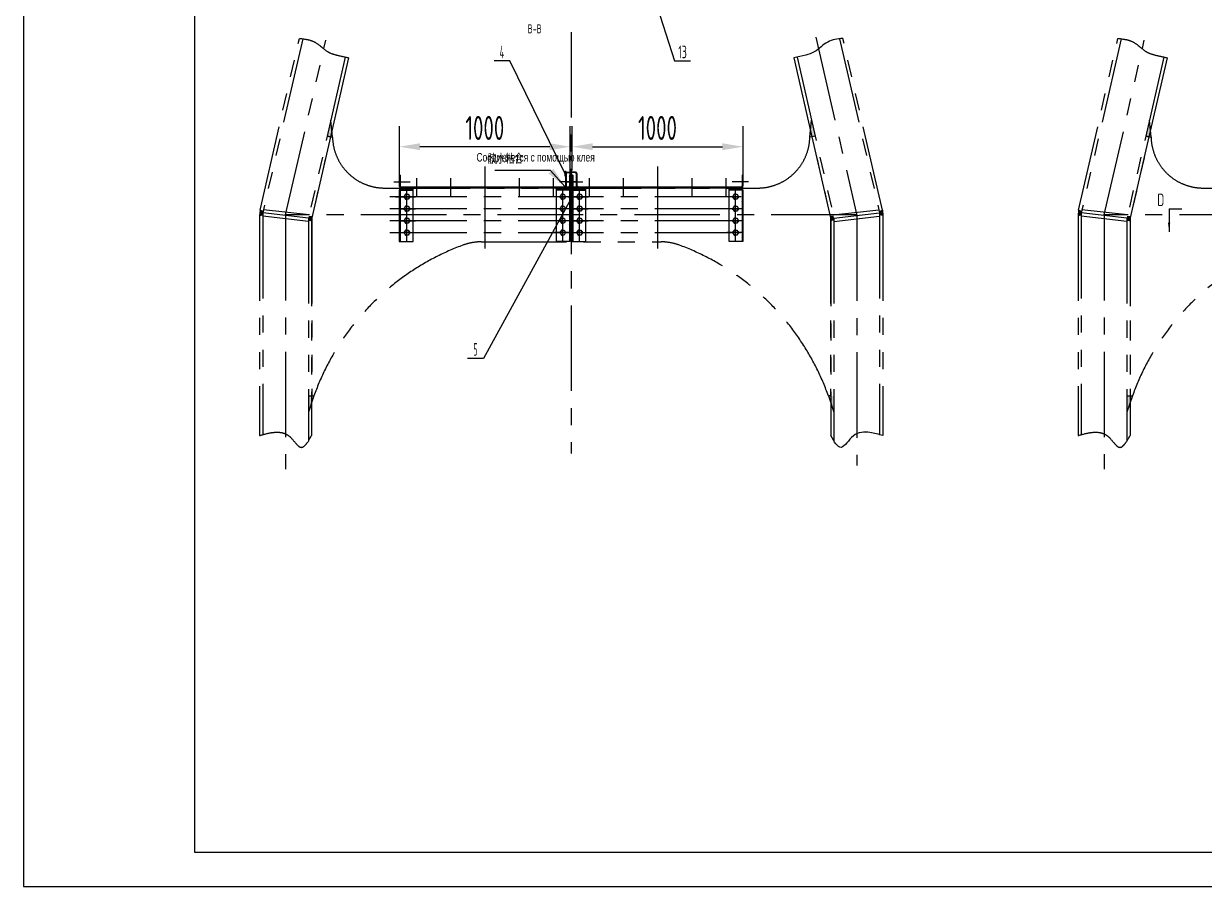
# Model space of a CAD drawing. Header units: millimetres. Extents: x 0 to 16800, y 0 to 11880.
# Drawn here: x 0 to 6906, y 0 to 5049 of the extents above; entities that cross this region are included whole.
import ezdxf
from ezdxf.enums import TextEntityAlignment as Align

# ---------------------------------------------------------------- set-up
doc = ezdxf.new("R2010")
doc.units = ezdxf.units.MM
doc.header["$LTSCALE"] = 400
for name, pattern in [('F', [0.75, 0.5, -0.25]), ('G', [2, 1.25, -0.25, 0.25, -0.25]), ('K', [2.5, 1.25, -0.25, 0.25, -0.25, 0.25, -0.25])]:
    doc.linetypes.add(name, pattern=pattern)
for name, color, linetype in [('01', 7, 'Continuous'), ('02', 1, 'Continuous'), ('04', 2, 'F'), ('05', 142, 'G'), ('07', 6, 'K'), ('08', 1, 'Continuous'), ('11', 3, 'Continuous')]:
    doc.layers.add(name, color=color, linetype=linetype)
doc.styles.get("Standard").update_dxf_attribs({"font": 'isocp', "width": 0.707, "bigfont": 'intecad.shx'})
doc.dimstyles.new('INTE', dxfattribs={"dimscale": 40, "dimtxt": 3.5, "dimasz": 3, "dimexe": 3, "dimexo": 0, "dimgap": 1, "dimtad": 1, "dimdec": 0, "dimdsep": 46, "dimtxsty": 'Standard', "dimcen": 0, "dimclrd": 1, "dimclre": 1, "dimclrt": 3, "dimaunit": 1, "dimadec": 0, "dimazin": 0, "dimtfac": 1, "dimtdec": 0, "dimtmove": 0, "dimatfit": 0, "dimfxl": 0, "dimarcsym": 0})

# ---------------------------------------------------------------- blocks, each defined once
blk = doc.blocks.new('*U1')
at = {"layer": '01'}
for p, q in [((0, 16.8), (-15, 8.1)), ((-15, 8.1), (-15, 0)), ((-15, -8.1), (-15, 0)), ((15, 8.1), (0, 16.8)), ((15, 0), (15, 8.1)), ((15, 0), (15, -8.1)), ((0, -16.8), (-15, -8.1)), ((15, -8.1), (0, -16.8))]:
    blk.add_line(p, q, dxfattribs=at)
at = {"layer": '05'}
for p, q in [((-16.9, 0), (16.3, 0)), ((0, -18.6), (0, 18.2))]:
    blk.add_line(p, q, dxfattribs=at)
blk = doc.blocks.new('esd')
at = {"layer": '01'}
for points in [[(18189.2, 10785.5, 0.414214), (18202.2, 10772.5, 0.414214), (18189.2, 10759.5)], [(19189.2, 10785.5, -0.414214), (19176.2, 10772.5, -0.414214), (19189.2, 10759.5)], [(18265.2, 10772.5), (18270.5, 10772.5), (18265.2, 10769)], [(19113.2, 10772.5), (19108, 10772.5), (19113.2, 10769)]]:
    blk.add_hatch(color=256, dxfattribs=at).paths.add_polyline_path(points)
at = {"layer": '02', "linetype": 'Continuous'}
h = blk.add_hatch(dxfattribs=at)
h.set_pattern_fill('LINE', color=1, scale=10, angle=135, style=0)
h.set_pattern_definition([(135, (11845.483, 5782.366), (-22.45064, -22.45064), [])])
h.paths.add_polyline_path([(18202.2, 10777.5, -0.414214), (18194.2, 10785.5), (18194.2, 10848.5), (18189.2, 10848.5), (18189.2, 10785.5, 0.414214), (18202.2, 10772.5), (19176.2, 10772.5, 0.414214), (19189.2, 10785.5), (19189.2, 10848.5), (19184.2, 10848.5), (19184.2, 10785.5, -0.414214), (19176.2, 10777.5)])
h = blk.add_hatch(dxfattribs=at)
h.set_pattern_fill('LINE', color=1, scale=5, angle=45, style=0)
h.set_pattern_definition([(45, (11845.483, 5782.366), (-11.22532, 11.22532), [])])
h.paths.add_polyline_path([(18194.2, 10759.5, -0.414214), (18202.2, 10767.5), (18265.2, 10767.5), (18265.2, 10772.5), (18202.2, 10772.5, 0.414214), (18189.2, 10759.5), (18189.2, 10721.5), (18194.2, 10721.5)])
h.paths.add_polyline_path([(18189.2, 10460.4), (18194.2, 10460.4), (18194.2, 10721.5), (18189.2, 10721.5)])
h = blk.add_hatch(dxfattribs=at)
h.set_pattern_fill('LINE', color=1, scale=5, angle=45, style=0)
h.set_pattern_definition([(135, (25532.994, 5782.366), (11.22532, 11.22532), [])])
h.paths.add_polyline_path([(19184.2, 10759.5, 0.414214), (19176.2, 10767.5), (19113.2, 10767.5), (19113.2, 10772.5), (19176.2, 10772.5, -0.414214), (19189.2, 10759.5), (19189.2, 10721.5), (19184.2, 10721.5)])
h.paths.add_polyline_path([(19189.2, 10460.4), (19184.2, 10460.4), (19184.2, 10721.5), (19189.2, 10721.5)])
at = {"layer": '01', "color": 7, "linetype": 'Continuous'}
for p, q in [((18194.2, 10848.5), (18189.2, 10848.5)), ((18189.2, 10848.5), (18189.2, 10785.5)), ((18194.2, 10848.5), (18194.2, 10785.5)), ((19189.2, 10848.5), (19184.2, 10848.5)), ((19184.2, 10848.5), (19184.2, 10785.5)), ((19189.2, 10848.5), (19189.2, 10785.5)), ((19176.2, 10777.5), (18202.2, 10777.5)), ((18189.2, 10759.5), (18189.2, 10460.4)), ((18194.2, 10759.5), (18194.2, 10460.4)), ((19176.2, 10772.5), (18202.2, 10772.5)), ((18202.2, 10772.5), (18265.2, 10772.5)), ((18202.2, 10767.5), (18270.2, 10767.5)), ((18265.2, 10772.5), (18265.2, 10767.5)), ((18270.2, 10460.4), (18270.2, 10767.5)), ((19108.2, 10460.4), (19108.2, 10767.5)), ((19176.2, 10767.5), (19108.2, 10767.5)), ((19113.2, 10772.5), (19113.2, 10767.5)), ((19184.2, 10759.5), (19184.2, 10460.4)), ((19189.2, 10759.5), (19189.2, 10460.4)), ((18189.2, 10460.4), (18270.2, 10460.4)), ((19189.2, 10460.4), (19108.2, 10460.4))]:
    blk.add_line(p, q, dxfattribs=at)
at = {"layer": '01'}
for p, q in [((19189.2, 10759.5), (19189.2, 10785.5)), ((18265.2, 10769), (18270.5, 10772.5)), ((19113.2, 10769), (19108, 10772.5))]:
    blk.add_line(p, q, dxfattribs=at)
at = {"layer": '01', "color": 7, "linetype": 'Continuous'}
for centre, radius, start, end in [((18202.2, 10785.5), 13, 180, 270), ((18202.2, 10785.5), 8, 180, 270), ((19176.2, 10785.5), 8, 270, 0), ((19176.2, 10785.5), 13, 270, 0), ((18202.2, 10759.5), 13, 90, 180), ((18202.2, 10759.5), 8, 90, 180), ((19176.2, 10759.5), 13, 0, 90), ((19176.2, 10759.5), 8, 0, 90)]:
    blk.add_arc(centre, radius, start, end, dxfattribs=at)
at = {"layer": '04', "color": 2, "linetype": 'F'}
for p, q in [((18194.2, 10759.5), (18270.2, 10759.5)), ((19184.2, 10759.5), (19108.2, 10759.5))]:
    blk.add_line(p, q, dxfattribs=at)
at = {"layer": '05', "color": 142, "linetype": 'G'}
for p, q in [((18689.2, 10898.7), (18689.2, 10419.6)), ((18289.2, 10829.5), (18289.2, 10727.7)), ((18489.2, 10829.5), (18489.2, 10727.7)), ((18889.2, 10829.5), (18889.2, 10727.7)), ((19089.2, 10829.5), (19089.2, 10727.7)), ((18233.2, 10460.4), (18233.2, 10767.5)), ((19145.2, 10460.4), (19145.2, 10767.5))]:
    blk.add_line(p, q, dxfattribs=at)
at = {"layer": '05'}
for p, q in [((18156.1, 10808.5), (18252.5, 10808.5)), ((19222.3, 10808.5), (19126, 10808.5)), ((18167.2, 10721.5), (18283.7, 10721.5)), ((19179, 10721.5), (19094.8, 10721.5)), ((18198, 10651.5), (18284.1, 10651.5)), ((19180.5, 10651.5), (19094.3, 10651.5)), ((18198, 10581.5), (18284.1, 10581.5)), ((19180.5, 10581.5), (19094.3, 10581.5)), ((18198, 10511.5), (18284.1, 10511.5)), ((19180.5, 10511.5), (19094.3, 10511.5))]:
    blk.add_line(p, q, dxfattribs=at)
at = {"layer": '01', "rotation": 90}
for p in [(18233.2, 10721.5), (18233.2, 10651.5), (18233.2, 10581.5), (18233.2, 10511.5)]:
    blk.add_blockref('*U1', p, dxfattribs=at)
at = {"layer": '01', "xscale": -1, "rotation": 270}
for p in [(19145.2, 10721.5), (19145.2, 10651.5), (19145.2, 10581.5), (19145.2, 10511.5)]:
    blk.add_blockref('*U1', p, dxfattribs=at)
blk = doc.blocks.new('rwerwe')
at = {"layer": '07', "linetype": 'K'}
for points in [[(44287.8, 3813.1), (44295.5, 3795.4), (44303.9, 3797.3), (44314.3, 3797.3), (44317.9, 3816.3)], [(44343.3, 3530.3), (44334.1, 3530.3), (44324.5, 3528.1), (44322.3, 3508.1), (44333.2, 3510.6), (44350.1, 3510.6)], [(43774.8, 588.7), (43761.4, 587.3), (43774.5, 584.3, -0.006623)], [(44350.1, 475.6), (44333.2, 475.6), (44322.3, 478.1), (44324.5, 458.1), (44334.1, 455.9), (44343.3, 455.9)], [(44317.9, 169.9), (44314.3, 188.9), (44303.9, 188.9), (44295.5, 190.8), (44287.8, 173.1)]]:
    blk.add_hatch(color=6, dxfattribs=at).paths.add_polyline_path(points)
h = blk.add_hatch(color=6, dxfattribs=at)
h.paths.add_polyline_path([(45374.2, 3497.6), (45374.2, 3511.3), (45414, 3511.3)])
h.paths.add_polyline_path([(45414, 3511.3), (45374.2, 3511.3), (45374.2, 3530.3), (45469.2, 3530.3)])
h = blk.add_hatch(color=6, dxfattribs=at)
h.paths.add_polyline_path([(43858.2, 3401.6), (43854, 3420.1), (43761.4, 3398.9), (43820.6, 3393)])
h.paths.add_polyline_path([(43858.2, 3401.6), (43820.6, 3393), (43861.1, 3388.9)])
h = blk.add_hatch(color=6, dxfattribs=at)
h.paths.add_polyline_path([(43858.2, 584.6), (43820.6, 593.2), (43774.8, 588.7, 0.006623), (43774.5, 584.3), (43854, 566.1)])
h.paths.add_polyline_path([(43861.1, 597.3), (43820.6, 593.2), (43858.2, 584.6)])
h = blk.add_hatch(color=6, dxfattribs=at)
h.paths.add_polyline_path([(45374.2, 488.6), (45374.2, 474.9), (45414, 474.9)])
h.paths.add_polyline_path([(45414, 474.9), (45374.2, 474.9), (45374.2, 455.9), (45469.2, 455.9)])
at = {"layer": '02'}
for points in [[(45607, 3816.3), (45588.7, 3740.4), (45608.5, 3643.9), (45675.4, 3572.2), (45607, 3511.3)], [(43282.3, 3582.4), (43303.8, 3493.6), (43361.6, 3414.9), (43380, 3365), (43395.9, 3295.5)]]:
    blk.add_spline(points, degree=3, dxfattribs=at)
at = {"layer": '05'}
for p, q in [((43274.4, 3424.1), (44319, 3663.8)), ((44315.7, 3663), (44315.7, 322.4)), ((44319, 3663.8), (45781.4, 3663.8)), ((44315.7, 322.4), (45803, 322.4))]:
    blk.add_line(p, q, dxfattribs=at)
at = {"layer": '05', "color": 142, "linetype": 'G'}
blk.add_line((43245.3, 1993.1), (45711.6, 1993.1), dxfattribs=at)
at = {"layer": '07', "color": 6, "linetype": 'K'}
for p, q in [((44287.8, 3813.1), (43282.3, 3582.4)), ((44287.8, 3813.1), (44317.9, 3816.3)), ((44295.5, 3795.4), (44287.8, 3813.1)), ((44317.9, 3816.3), (44314.3, 3797.3)), ((44317.9, 3816.3), (45607, 3816.3)), ((43284.6, 3563.4), (44303.9, 3797.3)), ((44315.5, 3526), (44285.2, 3793)), ((44303.9, 3797.3), (45601.4, 3797.3)), ((44334.1, 3530.3), (44303.9, 3797.3)), ((44353.2, 3530.3), (44323, 3797.3)), ((43392, 3314.1), (44334.1, 3530.3)), ((44324.5, 3528.1), (44322.3, 3508.1)), ((44334.1, 3530.3), (45638.6, 3530.3)), ((44343.3, 3530.3), (44350.1, 3510.6)), ((45374.2, 3497.6), (45469.2, 3530.3)), ((43395.9, 3295.5), (44322.3, 3508.1)), ((43858.2, 3401.6), (44333.2, 3510.6)), ((44333.2, 3510.6), (45374.2, 3510.6)), ((44349.9, 3511.3), (45607, 3511.3)), ((45374.2, 3510.6), (45374.2, 3497.6)), ((43861.1, 3388.9), (43761.4, 3398.9)), ((43854, 3420.1), (43861.1, 3388.9)), ((44158.2, 902.2), (44158.2, 3084)), ((44473.2, 1466.1), (44473.2, 2520.1)), ((43395.9, 690.7), (44322.3, 478.1)), ((43392, 672.1), (44334.1, 455.9)), ((44315.7, 323.2), (43293.4, 557.8)), ((43861.1, 597.3), (43761.4, 587.3)), ((43861.1, 597.3), (43854, 566.1)), ((43854, 566.1), (43861.1, 597.3)), ((43858.2, 584.6), (44333.2, 475.6)), ((45374.2, 488.6), (45469.2, 455.9)), ((45374.2, 455.9), (45374.2, 488.6)), ((43284.6, 422.8), (44303.9, 188.9)), ((44315.5, 460.2), (44285.2, 193.2)), ((44334.1, 455.9), (44303.9, 188.9)), ((44324.5, 458.1), (44322.3, 478.1)), ((44353.2, 455.9), (44323, 188.9)), ((44333.2, 475.6), (45374.2, 475.6)), ((44334.1, 455.9), (45638.6, 455.9)), ((44343.3, 455.9), (44350.1, 475.6)), ((44349.9, 474.9), (45607, 474.9)), ((44287.8, 173.1), (43282.3, 403.8)), ((44295.5, 190.8), (44287.8, 173.1)), ((44287.8, 173.1), (44317.9, 169.9)), ((44303.9, 188.9), (45601.4, 188.9)), ((44317.9, 169.9), (44314.3, 188.9)), ((44317.9, 169.9), (45607, 169.9))]:
    blk.add_line(p, q, dxfattribs=at)
for centre, radius, start, end in [((45867.7, 2116.1), 1467, 109.65779, 159.65375), ((43853.2, 3084), 305, 0, 88.51435), ((44778.2, 2520.1), 305, 159.65375, 180), ((44778.2, 1466.1), 305, 180, 200.34625), ((45867.7, 1870.1), 1467, 200.34625, 250.34221), ((43853.2, 902.2), 305, 271.48565, 0)]:
    blk.add_arc(centre, radius, start, end, dxfattribs=at)
for points in [[(43282.3, 403.8), (43303.8, 492.6), (43361.6, 571.3), (43380, 621.2), (43395.9, 690.7)], [(45607, 169.9), (45588.7, 245.8), (45608.5, 342.3), (45675.4, 414), (45607, 474.9)]]:
    blk.add_spline(points, degree=3, dxfattribs=at)
blk = doc.blocks.new('*D56')
at = {"layer": '08', "color": 1, "lineweight": -2}
for p, q in [((3207.6, 4189.9), (3207.6, 4448)), ((4207.6, 4162.2), (4207.6, 4448)), ((3327.6, 4328), (4087.6, 4328))]:
    blk.add_line(p, q, dxfattribs=at)
at = {"layer": '08', "color": 1}
for points in [[(3327.6, 4348), (3327.6, 4308), (3207.6, 4328)], [(4087.6, 4348), (4087.6, 4308), (4207.6, 4328)]]:
    blk.add_solid(points, dxfattribs=at)
at = {"layer": 'Defpoints', "color": 0}
for p in [(4207.6, 4328), (3207.6, 4189.9), (4207.6, 4162.2)]:
    blk.add_point(p, dxfattribs=at)
at = {"layer": '08', "color": 3, "insert": (3707.6, 4438), "char_height": 140, "attachment_point": 5}
blk.add_mtext('1000', dxfattribs=at)
blk = doc.blocks.new('*D57')
at = {"layer": '08', "color": 1, "lineweight": -2}
for p, q in [((2197.6, 4162.2), (2197.6, 4448)), ((3197.6, 4162.2), (3197.6, 4448)), ((3077.6, 4328), (2317.6, 4328))]:
    blk.add_line(p, q, dxfattribs=at)
at = {"layer": '08', "color": 1}
for points in [[(2317.6, 4348), (2317.6, 4308), (2197.6, 4328)], [(3077.6, 4348), (3077.6, 4308), (3197.6, 4328)]]:
    blk.add_solid(points, dxfattribs=at)
at = {"layer": 'Defpoints', "color": 0}
for p in [(2197.6, 4328), (2197.6, 4162.2), (3197.6, 4162.2)]:
    blk.add_point(p, dxfattribs=at)
at = {"layer": '08', "color": 3, "insert": (2697.6, 4438), "char_height": 140, "attachment_point": 5}
blk.add_mtext('1000', dxfattribs=at)
blk = doc.blocks.new('*U72')
at = {"layer": '01'}
for points in [[(25, 292), (25, 5)], [(25, 5), (415, 5)]]:
    blk.add_lwpolyline(points, dxfattribs=at)
at = {"layer": '02'}
for points in [[(0, 297), (0, 0)], [(0, 0), (420, 0)]]:
    blk.add_lwpolyline(points, dxfattribs=at)

msp = doc.modelspace()

# ---------------------------------------------------------------- hatches: boundary and pattern name
at = {"layer": '02', "linetype": 'Continuous'}
h = msp.add_hatch(dxfattribs=at)
h.set_pattern_fill('LINE', color=1, scale=3, angle=135, style=0)
h.set_pattern_definition([(135, (-19392.979, -6678.228), (-6.735192, -6.735192), [])])
h.paths.add_polyline_path([(3202.6, 4177.2), (3227.6, 4177.2, -0.414214), (3232.6, 4172.2), (3232.6, 4127.2), (3235.6, 4127.2), (3235.6, 4172.2, 0.414214), (3227.6, 4180.2), (3202.6, 4180.2), (3177.6, 4180.2, 0.414214), (3169.6, 4172.2), (3169.6, 4127.2), (3172.6, 4127.2), (3172.6, 4172.2, -0.414214), (3177.6, 4177.2)])
h = msp.add_hatch(dxfattribs=at)
h.set_pattern_fill('ANGLE', color=1, scale=0.5, style=0)
h.set_pattern_definition([(0, (401.0436, 2054.379), (0, 3.4925), [2.54, -0.9525]), (90, (401.0436, 2054.379), (-3.4925, 2e-16), [2.54, -0.9525])])
h.paths.add_polyline_path([(3202.6, 4162.2), (3197.6, 4162.2), (3197.6, 4122.2), (3202.6, 4122.2)])
h.paths.add_polyline_path([(3207.6, 4162.2), (3202.6, 4162.2), (3202.6, 4122.2), (3207.6, 4122.2)])
h.paths.add_polyline_path([(3207.6, 4122.2), (3202.6, 4122.2), (3202.6, 4086.2), (3220.6, 4086.2, -0.414214), (3207.6, 4099.2)])
h.paths.add_polyline_path([(3202.6, 4122.2), (3197.6, 4122.2), (3197.6, 4099.2), (3197.6, 4086.2), (3202.6, 4086.2)])
h.paths.add_polyline_path([(3207.6, 4073.2, -0.414214), (3220.6, 4086.2), (3202.6, 4086.2), (3202.6, 4035.2), (3207.6, 4035.2)])
h.paths.add_polyline_path([(3202.6, 4086.2), (3197.6, 4086.2), (3197.6, 4073.2), (3197.6, 4035.2), (3202.6, 4035.2)])
h.paths.add_polyline_path([(3207.6, 4035.2), (3202.6, 4035.2), (3202.6, 3996.4), (3207.6, 3996.4)])
h.paths.add_polyline_path([(3202.6, 4035.2), (3197.6, 4035.2), (3197.6, 3996.4), (3202.6, 3996.4)])
h = msp.add_hatch(dxfattribs=at)
h.set_pattern_fill('ANGLE', color=1, scale=0.3, style=0)
h.set_pattern_definition([(180, (6004.1015, 2054.379), (0, 2.0955), [1.524, -0.5715]), (90, (6004.1015, 2054.379), (2.0955, 1e-16), [1.524, -0.5715])])
h.paths.add_polyline_path([(3160.1, 4091.2), (3169.6, 4101), (3169.6, 4092.2), (3169.6, 4091.2)])
h = msp.add_hatch(dxfattribs=at)
h.set_pattern_fill('ANGLE', color=1, scale=0.3, style=0)
h.set_pattern_definition([(0, (401.0436, 2054.379), (0, 2.0955), [1.524, -0.5715]), (90, (401.0436, 2054.379), (-2.0955, 1e-16), [1.524, -0.5715])])
h.paths.add_polyline_path([(3245.1, 4091.2), (3235.6, 4101), (3235.6, 4092.2), (3235.6, 4091.2)])

# ---------------------------------------------------------------- linework, layer by layer
at = {"layer": '01'}
for p, q in [((3169.6, 4172.2), (3169.6, 4096.2)), ((3172.6, 4172.2), (3172.6, 4096.2)), ((3177.6, 4180.2), (3202.6, 4180.2)), ((3177.6, 4177.2), (3202.6, 4177.2)), ((3197.6, 4162.2), (3207.6, 4162.2)), ((3227.6, 4180.2), (3202.6, 4180.2)), ((3227.6, 4177.2), (3202.6, 4177.2)), ((3232.6, 4172.2), (3232.6, 4096.2)), ((3235.6, 4172.2), (3235.6, 4096.2)), ((3169.6, 4101), (3160.1, 4091.2)), ((3169.6, 4096.2), (3172.6, 4096.2)), ((3169.6, 4096.2), (3169.6, 4091.2)), ((3232.6, 4096.2), (3235.6, 4096.2)), ((3235.6, 4101), (3235.6, 4092.2)), ((3235.6, 4101), (3245.1, 4091.2)), ((3235.6, 4096.2), (3235.6, 4091.2)), ((3197.6, 3996.4), (3207.6, 3996.4)), ((6699.7, 3965.2), (6774.7, 3965.2))]:
    msp.add_line(p, q, dxfattribs=at)
for centre, radius, start, end in [((3177.6, 4172.2), 8, 90, 180), ((3177.6, 4172.2), 5, 90, 180), ((3227.6, 4172.2), 8, 0, 90), ((3227.6, 4172.2), 5, 0, 90)]:
    msp.add_arc(centre, radius, start, end, dxfattribs=at)
at = {"layer": '02'}
for p, q in [((3451, 5936.9), (3807.7, 4830.4)), ((2844.3, 4830.4), (2751.3, 4830.4)), ((3169.6, 4165.8), (2844.3, 4830.4)), ((3807.7, 4830.4), (3900.7, 4830.4)), ((3202, 4025.4), (2689.2, 3089.7)), ((6699.7, 3965.2), (6699.7, 3830.2)), ((2689.2, 3089.7), (2596.2, 3089.7))]:
    msp.add_line(p, q, dxfattribs=at)
msp.add_lwpolyline([(6699.7, 3830.2, 0, 13.5, 0), (6699.7, 3884.2, 0, 0, 0)], format="xyseb", dxfattribs=at)
at = {"layer": '05'}
for p, q in [((4192.6, 4035.2), (2141.6, 4035.2)), ((4192.6, 3965.2), (2141.6, 3965.2)), ((4192.6, 3895.2), (2141.6, 3895.2)), ((4192.6, 3825.2), (2141.6, 3825.2))]:
    msp.add_line(p, q, dxfattribs=at)

# ---------------------------------------------------------------- block references
at = {"layer": '01', "xscale": 40, "yscale": 40, "zscale": 40}
msp.add_blockref('*U72', (0, 0), dxfattribs=at)
at = {"layer": '01', "color": 7, "linetype": 'Continuous'}
for p in [(-15991.7, -6686.2), (-14981.7, -6686.2)]:
    msp.add_blockref('esd', p, dxfattribs=at)
at = {"layer": '02', "rotation": 270}
for p in [(1209.5, 48244.5), (5997.1, 48244.5)]:
    msp.add_blockref('rwerwe', p, dxfattribs=at)

# ---------------------------------------------------------------- texts
at = {"layer": '01', "insert": (2948.2, 5044.3), "char_height": 52.5, "width": 201.795, "attachment_point": 1}
msp.add_mtext('B-B', dxfattribs=at)
at = {"layer": '01', "insert": (2648.8, 4291.5), "char_height": 50, "attachment_point": 1}
msp.add_mtext('{\\fArial|b0|i0|c204|p34;\\C3;Соединяется с помощью клея}', dxfattribs=at)
at = {"layer": '01', "color": 3, "insert": (2922, 4228.2), "char_height": 52.5, "attachment_point": 9}
msp.add_mtext('胶水粘合', dxfattribs=at)
at = {"layer": '02', "width": 0.605172}
for p, p2 in [((3160.6, 4150.8), (3178.6, 4150.8)), ((3193, 4010.4), (3211, 4010.4))]:
    msp.add_text('\\M+5A1F1', height=30, dxfattribs=at).set_placement(p, p2, align=Align.FIT)
at = {"layer": '11'}
for s, height, width, p, p2 in [('4', 74.2, 0.543846, (2784.6, 4845.4), (2810.9, 4845.4)), ('13', 74.25, 0.621906, (3829, 4845.4), (3879.4, 4845.4)), ('5', 74.2, 0.527686, (2631.1, 3104.7), (2654.3, 3104.7))]:
    msp.add_text(s, height=height, dxfattribs=dict(at, width=width)).set_placement(p, p2, align=Align.FIT)
at = {"layer": '11', "width": 0.707}
msp.add_text('D', height=73.5, dxfattribs=at).set_placement((6630.8, 3958.3), align=Align.BOTTOM_LEFT)

# ---------------------------------------------------------------- dimensions: what is measured, and where the dimension line sits
at = {"layer": '08'}
for base, p1, p2, picture, middle in [((2197.6, 4328), (3197.6, 4162.2), (2197.6, 4162.2), '*D57', (2697.6, 4438)), ((4207.6, 4328), (3207.6, 4189.9), (4207.6, 4162.2), '*D56', (3707.6, 4438))]:
    dim = msp.add_linear_dim(base=base, p1=p1, p2=p2, dimstyle='INTE', dxfattribs=at)
    dim.commit()
    dim.dimension.update_dxf_attribs({"geometry": picture, "text_midpoint": middle})

# ---------------------------------------------------------------- leaders
at = {"layer": '01', "annotation_type": 0, "has_hookline": 1, "hookline_direction": 1, "text_width": 165.8}
msp.add_leader([(3164.8, 4096.1), (3082, 4188.2), (2962, 4188.2)], dimstyle='INTE', dxfattribs=at)

doc.saveas('drawing.dxf')
